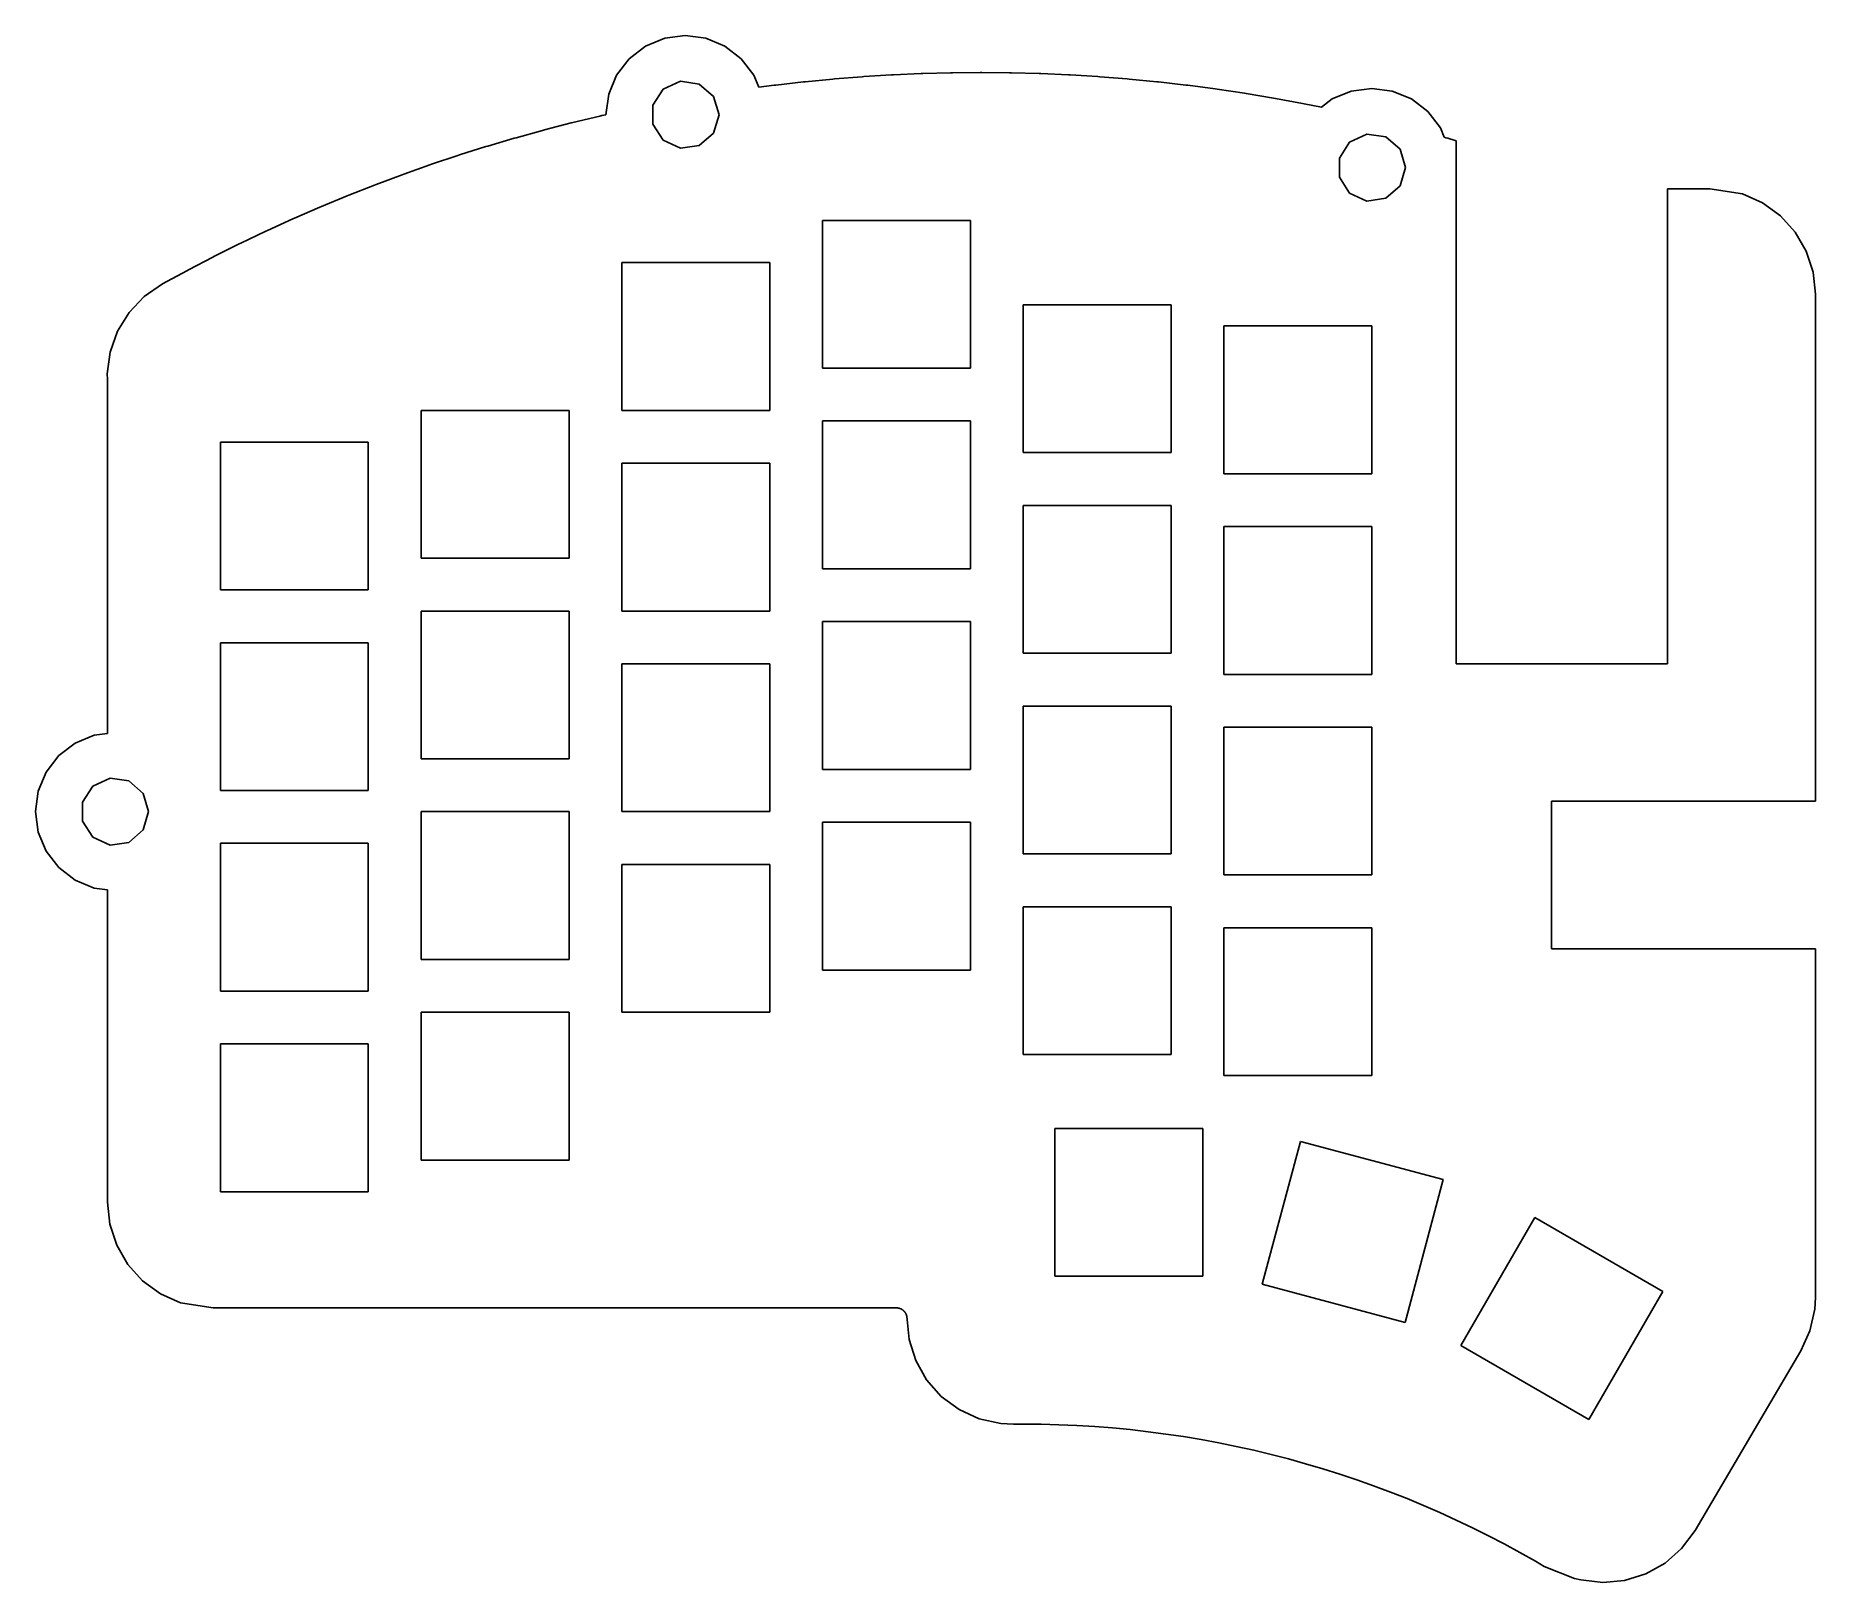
# Model space of a CAD drawing. Header units: metres. Extents: x 6 to 174, y -153 to -6.
import ezdxf

# ---------------------------------------------------------------- set-up
doc = ezdxf.new("R2010")
doc.units = ezdxf.units.M

msp = doc.modelspace()

# ---------------------------------------------------------------- linework, layer by layer
for p, q in [((67, -6.5), (65.0589, -6.7556)), ((68.9411, -6.7556), (67, -6.5)), ((63.25, -7.5048), (61.6967, -8.6967)), ((65.0589, -6.7556), (63.25, -7.5048)), ((70.75, -7.5048), (68.9411, -6.7556)), ((72.3033, -8.6967), (70.75, -7.5048)), ((61.6967, -8.6967), (60.5048, -10.25)), ((73.4952, -10.25), (72.3033, -8.6967)), ((89.3289, -10.1009), (86.7134, -10.2151)), ((89.5033, -10.0948), (89.3289, -10.1009)), ((92.1204, -10.0263), (89.5033, -10.0948)), ((92.2948, -10.0232), (92.1204, -10.0263)), ((94.9127, -10.0004), (92.2948, -10.0232)), ((95.0873, -10.0004), (94.9127, -10.0004)), ((97.7052, -10.0232), (95.0873, -10.0004)), ((97.8796, -10.0263), (97.7052, -10.0232)), ((100.497, -10.0948), (97.8796, -10.0263)), ((100.671, -10.1009), (100.497, -10.0948)), ((103.287, -10.2151), (100.671, -10.1009)), ((60.5048, -10.25), (59.7556, -12.0589)), ((63.9296, -13.0984), (64.9044, -11.5816)), ((64.9044, -11.5816), (66.5446, -10.8326)), ((66.5446, -10.8326), (68.3293, -11.0892)), ((68.3293, -11.0892), (69.692, -12.2699)), ((73.969, -11.3939), (73.4952, -10.25)), ((75.4144, -11.2036), (73.969, -11.3939)), ((75.5875, -11.1824), (75.4144, -11.2036)), ((78.1887, -10.886), (75.5875, -11.1824)), ((78.3623, -10.8678), (78.1887, -10.886)), ((80.9682, -10.6168), (78.3623, -10.8678)), ((81.1421, -10.6016), (80.9682, -10.6168)), ((83.752, -10.3962), (81.1421, -10.6016)), ((83.9261, -10.384), (83.752, -10.3962)), ((86.5391, -10.2242), (83.9261, -10.384)), ((86.7134, -10.2151), (86.5391, -10.2242)), ((103.461, -10.2242), (103.287, -10.2151)), ((106.074, -10.384), (103.461, -10.2242)), ((106.248, -10.3962), (106.074, -10.384)), ((108.858, -10.6016), (106.248, -10.3962)), ((109.032, -10.6168), (108.858, -10.6016)), ((111.638, -10.8678), (109.032, -10.6168)), ((111.811, -10.886), (111.638, -10.8678)), ((114.412, -11.1824), (111.811, -10.886)), ((114.586, -11.2036), (114.412, -11.1824)), ((117.181, -11.5453), (114.586, -11.2036)), ((117.354, -11.5696), (117.181, -11.5453)), ((119.943, -11.9566), (117.354, -11.5696)), ((130.059, -11.7556), (128.25, -12.5048)), ((132, -11.5), (130.059, -11.7556)), ((133.941, -11.7556), (132, -11.5)), ((135.75, -12.5048), (133.941, -11.7556)), ((59.7556, -12.0589), (59.5012, -13.991)), ((63.9296, -14.9015), (63.9296, -13.0984)), ((69.692, -12.2699), (70.2, -14)), ((120.116, -11.9839), (119.943, -11.9566)), ((122.698, -12.416), (120.116, -11.9839)), ((122.87, -12.4463), (122.698, -12.416)), ((125.444, -12.9234), (122.87, -12.4463)), ((125.615, -12.9567), (125.444, -12.9234)), ((127.232, -13.2857), (125.615, -12.9567)), ((128.25, -12.5048), (127.232, -13.2857)), ((137.303, -13.6967), (135.75, -12.5048)), ((56.2079, -14.7742), (53.6733, -15.4297)), ((56.3773, -14.7319), (56.2079, -14.7742)), ((58.9229, -14.1208), (56.3773, -14.7319)), ((59.0929, -14.0815), (58.9229, -14.1208)), ((59.5012, -13.991), (59.0929, -14.0815)), ((64.9044, -16.4184), (63.9296, -14.9015)), ((70.2, -14), (69.692, -15.73)), ((138.495, -15.25), (137.303, -13.6967)), ((50.8143, -16.2225), (48.3041, -16.9661)), ((50.982, -16.1745), (50.8143, -16.2225)), ((53.5047, -15.4748), (50.982, -16.1745)), ((53.6733, -15.4297), (53.5047, -15.4748)), ((66.5446, -17.1674), (64.9044, -16.4184)), ((69.692, -15.73), (68.3293, -16.9108)), ((128.93, -18.0984), (129.904, -16.5816)), ((129.904, -16.5816), (131.545, -15.8326)), ((131.545, -15.8326), (133.329, -16.0892)), ((133.329, -16.0892), (134.692, -17.2699)), ((138.86, -16.1306), (138.495, -15.25)), ((139.018, -16.1745), (138.86, -16.1306)), ((139.186, -16.2225), (139.018, -16.1745)), ((140, -16.4637), (139.186, -16.2225)), ((140, -66), (140, -16.4637)), ((45.4744, -17.8583), (42.9917, -18.689)), ((45.6404, -17.8044), (45.4744, -17.8583)), ((48.1372, -17.0171), (45.6404, -17.8044)), ((48.3041, -16.9661), (48.1372, -17.0171)), ((68.3293, -16.9108), (66.5446, -17.1674)), ((128.93, -19.9015), (128.93, -18.0984)), ((134.692, -17.2699), (135.2, -19)), ((40.1949, -19.6794), (37.7428, -20.5962)), ((40.3589, -19.6197), (40.1949, -19.6794)), ((42.8267, -18.7458), (40.3589, -19.6197)), ((42.9917, -18.689), (42.8267, -18.7458)), ((129.904, -21.4184), (128.93, -19.9015)), ((135.2, -19), (134.692, -20.73)), ((34.9822, -21.6836), (32.5635, -22.6855)), ((35.144, -21.6183), (34.9822, -21.6836)), ((37.5798, -20.6588), (35.144, -21.6183)), ((37.7428, -20.5962), (37.5798, -20.6588)), ((131.545, -22.1674), (129.904, -21.4184)), ((134.692, -20.73), (133.329, -21.9108)), ((164, -21), (160, -21)), ((160, -21), (160, -66)), ((167.09, -21.4894), (164, -21)), ((169, -22.3398), (167.09, -21.4894)), ((32.4029, -22.7537), (30.002, -23.7976)), ((32.5635, -22.6855), (32.4029, -22.7537)), ((133.329, -21.9108), (131.545, -22.1674)), ((170.691, -23.5686), (169, -22.3398)), ((172.09, -25.1221), (170.691, -23.5686)), ((27.3021, -25.028), (24.9392, -26.1551)), ((27.4604, -24.9542), (27.3021, -25.028)), ((29.8426, -23.8686), (27.4604, -24.9542)), ((30.002, -23.7976), (29.8426, -23.8686)), ((80, -38), (80, -24)), ((80, -24), (94, -24)), ((94, -24), (94, -38)), ((173.135, -26.9326), (172.09, -25.1221)), ((24.7824, -26.2316), (22.4395, -27.3997)), ((24.9392, -26.1551), (24.7824, -26.2316)), ((173.781, -28.9209), (173.135, -26.9326)), ((22.284, -27.4789), (19.9618, -28.6877)), ((22.4395, -27.3997), (22.284, -27.4789)), ((61, -42), (61, -28)), ((61, -28), (75, -28)), ((75, -28), (75, -42)), ((17.5069, -30.0189), (15.7841, -31.203)), ((19.8076, -28.7697), (17.5069, -30.0189)), ((19.9618, -28.6877), (19.8076, -28.7697)), ((174, -31), (173.781, -28.9209)), ((15.7841, -31.203), (14.345, -32.7195)), ((99, -46), (99, -32)), ((99, -32), (113, -32)), ((113, -32), (113, -46)), ((174, -79), (174, -31)), ((14.345, -32.7195), (13.2527, -34.502)), ((13.2527, -34.502), (12.5549, -36.4726)), ((118, -48), (118, -34)), ((118, -34), (132, -34)), ((132, -34), (132, -48)), ((12.5549, -36.4726), (12.282, -38.5453)), ((12.282, -38.5453), (12.32, -39.0281)), ((94, -38), (80, -38)), ((12.32, -39.0281), (12.32, -72.5895)), ((42, -56), (42, -42)), ((42, -42), (56, -42)), ((56, -42), (56, -56)), ((75, -42), (61, -42)), ((80, -57), (80, -43)), ((80, -43), (94, -43)), ((94, -43), (94, -57)), ((23, -59), (23, -45)), ((23, -45), (37, -45)), ((37, -45), (37, -59)), ((61, -61), (61, -47)), ((61, -47), (75, -47)), ((75, -47), (75, -61)), ((113, -46), (99, -46)), ((132, -48), (118, -48)), ((99, -65), (99, -51)), ((99, -51), (113, -51)), ((113, -51), (113, -65)), ((118, -67), (118, -53)), ((118, -53), (132, -53)), ((132, -53), (132, -67)), ((56, -56), (42, -56)), ((94, -57), (80, -57)), ((37, -59), (23, -59)), ((42, -75), (42, -61)), ((42, -61), (56, -61)), ((56, -61), (56, -75)), ((75, -61), (61, -61)), ((80, -76), (80, -62)), ((80, -62), (94, -62)), ((94, -62), (94, -76)), ((23, -78), (23, -64)), ((23, -64), (37, -64)), ((37, -64), (37, -78)), ((113, -65), (99, -65)), ((61, -80), (61, -66)), ((61, -66), (75, -66)), ((75, -66), (75, -80)), ((132, -67), (118, -67)), ((160, -66), (140, -66)), ((99, -84), (99, -70)), ((99, -70), (113, -70)), ((113, -70), (113, -84)), ((118, -86), (118, -72)), ((118, -72), (132, -72)), ((132, -72), (132, -86)), ((9.25, -73.5048), (7.6967, -74.6967)), ((11.0589, -72.7556), (9.25, -73.5048)), ((12.32, -72.5895), (11.0589, -72.7556)), ((7.6967, -74.6967), (6.5048, -76.25)), ((56, -75), (42, -75)), ((6.5048, -76.25), (5.7556, -78.0589)), ((10.9044, -77.5816), (12.5446, -76.8326)), ((12.5446, -76.8326), (14.3293, -77.0892)), ((14.3293, -77.0892), (15.692, -78.2699)), ((94, -76), (80, -76)), ((5.7556, -78.0589), (5.5, -80)), ((9.9296, -79.0984), (10.9044, -77.5816)), ((9.9296, -80.9015), (9.9296, -79.0984)), ((15.692, -78.2699), (16.2, -80)), ((37, -78), (23, -78)), ((149, -93), (149, -79)), ((149, -79), (174, -79)), ((5.5, -80), (5.7556, -81.9411)), ((16.2, -80), (15.692, -81.73)), ((42, -94), (42, -80)), ((42, -80), (56, -80)), ((56, -80), (56, -94)), ((75, -80), (61, -80)), ((5.7556, -81.9411), (6.5048, -83.75)), ((10.9044, -82.4184), (9.9296, -80.9015)), ((12.5446, -83.1674), (10.9044, -82.4184)), ((15.692, -81.73), (14.3293, -82.9108)), ((80, -95), (80, -81)), ((80, -81), (94, -81)), ((94, -81), (94, -95)), ((6.5048, -83.75), (7.6967, -85.3033)), ((14.3293, -82.9108), (12.5446, -83.1674)), ((23, -97), (23, -83)), ((23, -83), (37, -83)), ((37, -83), (37, -97)), ((113, -84), (99, -84)), ((7.6967, -85.3033), (9.25, -86.4952)), ((61, -99), (61, -85)), ((61, -85), (75, -85)), ((75, -85), (75, -99)), ((9.25, -86.4952), (11.0589, -87.2444)), ((11.0589, -87.2444), (12.32, -87.4105)), ((12.32, -87.4105), (12.32, -117)), ((132, -86), (118, -86)), ((99, -103), (99, -89)), ((99, -89), (113, -89)), ((113, -89), (113, -103)), ((118, -105), (118, -91)), ((118, -91), (132, -91)), ((132, -91), (132, -105)), ((56, -94), (42, -94)), ((174, -93), (149, -93)), ((174, -126), (174, -93)), ((94, -95), (80, -95)), ((37, -97), (23, -97)), ((42, -113), (42, -99)), ((42, -99), (56, -99)), ((56, -99), (56, -113)), ((75, -99), (61, -99)), ((23, -116), (23, -102)), ((23, -102), (37, -102)), ((37, -102), (37, -116)), ((113, -103), (99, -103)), ((132, -105), (118, -105)), ((102, -124), (102, -110)), ((102, -110), (116, -110)), ((116, -110), (116, -124)), ((121.627, -124.75), (125.25, -111.227)), ((125.25, -111.227), (138.773, -114.85)), ((56, -113), (42, -113)), ((37, -116), (23, -116)), ((138.773, -114.85), (135.15, -128.373)), ((12.32, -117), (12.5385, -119.079)), ((12.5385, -119.079), (13.1845, -121.067)), ((140.438, -130.562), (147.438, -118.438)), ((147.438, -118.438), (159.562, -125.438)), ((13.1845, -121.067), (14.2298, -122.878)), ((14.2298, -122.878), (15.6287, -124.431)), ((15.6287, -124.431), (17.32, -125.66)), ((116, -124), (102, -124)), ((17.32, -125.66), (19.2298, -126.511)), ((135.15, -128.373), (121.627, -124.75)), ((159.562, -125.438), (152.562, -137.562)), ((173.936, -127.126), (174, -126)), ((19.2298, -126.511), (22.32, -127)), ((22.32, -127), (87.0435, -127)), ((87.0435, -127), (87.1047, -127.006)), ((87.1047, -127.006), (87.1218, -127.008)), ((87.1218, -127.008), (87.1388, -127.01)), ((87.1388, -127.01), (87.1563, -127.013)), ((87.1563, -127.013), (87.1738, -127.016)), ((87.1738, -127.016), (87.191, -127.019)), ((87.191, -127.019), (87.2075, -127.022)), ((87.2075, -127.022), (87.2251, -127.026)), ((87.2251, -127.026), (87.2422, -127.03)), ((87.2422, -127.03), (87.2587, -127.034)), ((87.2587, -127.034), (87.2757, -127.039)), ((87.2757, -127.039), (87.2917, -127.044)), ((87.2917, -127.044), (87.3092, -127.049)), ((87.3092, -127.049), (87.3251, -127.055)), ((87.3251, -127.055), (87.342, -127.061)), ((87.342, -127.061), (87.3582, -127.067)), ((87.3582, -127.067), (87.3752, -127.073)), ((87.3752, -127.073), (87.39, -127.08)), ((87.39, -127.08), (87.4062, -127.087)), ((87.4062, -127.087), (87.4227, -127.094)), ((87.4227, -127.094), (87.4388, -127.102)), ((87.4388, -127.102), (87.4536, -127.109)), ((87.4536, -127.109), (87.469, -127.117)), ((87.469, -127.117), (87.4844, -127.126)), ((87.4844, -127.126), (87.5003, -127.135)), ((87.5003, -127.135), (87.5145, -127.143)), ((87.5145, -127.143), (87.5297, -127.152)), ((87.5297, -127.152), (87.5443, -127.162)), ((87.5443, -127.162), (87.5592, -127.171)), ((87.5592, -127.171), (87.5731, -127.181)), ((87.5731, -127.181), (87.588, -127.192)), ((87.588, -127.192), (87.6013, -127.201)), ((87.6013, -127.201), (87.6152, -127.212)), ((87.6152, -127.212), (87.6296, -127.224)), ((87.6296, -127.224), (87.6424, -127.234)), ((87.6424, -127.234), (87.6553, -127.245)), ((87.6553, -127.245), (87.6692, -127.257)), ((87.6692, -127.257), (87.6814, -127.269)), ((87.6814, -127.269), (87.6946, -127.281)), ((87.6946, -127.281), (87.7068, -127.293)), ((87.7068, -127.293), (87.7188, -127.305)), ((87.7188, -127.305), (87.7314, -127.319)), ((87.7314, -127.319), (87.7425, -127.331)), ((87.7425, -127.331), (87.7549, -127.345)), ((87.7549, -127.345), (87.7658, -127.358)), ((87.7658, -127.358), (87.7764, -127.37)), ((87.7764, -127.37), (87.7878, -127.385)), ((87.7878, -127.385), (87.7986, -127.399)), ((87.7986, -127.399), (87.8084, -127.412)), ((87.8084, -127.412), (87.819, -127.427)), ((87.819, -127.427), (87.8286, -127.441)), ((87.8286, -127.441), (87.8384, -127.456)), ((87.8384, -127.456), (87.8477, -127.47)), ((87.8477, -127.47), (87.8571, -127.486)), ((87.8571, -127.486), (87.8654, -127.5)), ((87.8654, -127.5), (87.8744, -127.516)), ((87.8744, -127.516), (87.8828, -127.531)), ((87.8828, -127.531), (87.8908, -127.546)), ((87.8908, -127.546), (87.8981, -127.561)), ((87.8981, -127.561), (87.9058, -127.577)), ((87.9058, -127.577), (87.9134, -127.594)), ((87.9134, -127.594), (87.9204, -127.61)), ((87.9204, -127.61), (87.9265, -127.625)), ((87.9265, -127.625), (87.9332, -127.642)), ((87.9332, -127.642), (87.9393, -127.658)), ((87.9393, -127.658), (87.9453, -127.675)), ((87.9453, -127.675), (87.9506, -127.691)), ((87.9506, -127.691), (87.9561, -127.708)), ((87.9561, -127.708), (87.9608, -127.724)), ((87.9608, -127.724), (87.9656, -127.741)), ((87.9656, -127.741), (87.9698, -127.758)), ((87.9698, -127.758), (87.9739, -127.775)), ((87.9739, -127.775), (87.9778, -127.793)), ((87.9778, -127.793), (87.9812, -127.809)), ((87.9812, -127.809), (87.9844, -127.826)), ((87.9844, -127.826), (87.9873, -127.844)), ((87.9873, -127.844), (87.9899, -127.861)), ((87.9899, -127.861), (87.9922, -127.878)), ((87.9922, -127.878), (87.9942, -127.896)), ((87.9942, -127.896), (87.9958, -127.913)), ((87.9958, -127.913), (87.9972, -127.93)), ((87.9972, -127.93), (87.9982, -127.948)), ((87.9982, -127.948), (87.999, -127.965)), ((87.999, -127.965), (87.9995, -127.983)), ((87.9995, -127.983), (88.0004, -128.087)), ((173.485, -129.167), (173.936, -127.126)), ((88.0004, -128.087), (88.0163, -128.087)), ((88.0163, -128.087), (88.2007, -130.002)), ((172.619, -131.07), (173.485, -129.167)), ((88.2007, -130.002), (88.8293, -131.996)), ((152.562, -137.562), (140.438, -130.562)), ((162.619, -148.07), (172.619, -131.07)), ((88.8293, -131.996), (89.8587, -133.816)), ((89.8587, -133.816), (91.2439, -135.381)), ((91.2439, -135.381), (92.9244, -136.625)), ((92.9244, -136.625), (94.8267, -137.492)), ((94.8267, -137.492), (96.8678, -137.944)), ((96.8678, -137.944), (98.0872, -138.008)), ((98.0872, -138.008), (98.9999, -138)), ((98.9999, -138), (100.692, -138.015)), ((100.692, -138.015), (102.386, -138.059)), ((102.386, -138.059), (104.076, -138.133)), ((104.076, -138.133), (105.767, -138.237)), ((105.767, -138.237), (107.454, -138.369)), ((107.454, -138.369), (109.139, -138.532)), ((109.139, -138.532), (110.821, -138.723)), ((110.821, -138.723), (112.5, -138.944)), ((112.5, -138.944), (114.174, -139.195)), ((114.174, -139.195), (115.844, -139.474)), ((115.844, -139.474), (117.509, -139.783)), ((117.509, -139.783), (119.167, -140.12)), ((119.167, -140.12), (120.821, -140.487)), ((120.821, -140.487), (122.467, -140.882)), ((122.467, -140.882), (124.105, -141.305)), ((124.105, -141.305), (125.737, -141.758)), ((125.737, -141.758), (127.36, -142.239)), ((127.36, -142.239), (128.974, -142.748)), ((128.974, -142.748), (130.58, -143.285)), ((130.58, -143.285), (132.176, -143.85)), ((132.176, -143.85), (133.762, -144.443)), ((133.762, -144.443), (135.336, -145.063)), ((135.336, -145.063), (136.901, -145.711)), ((136.901, -145.711), (138.453, -146.386)), ((138.453, -146.386), (139.994, -147.088)), ((139.994, -147.088), (141.522, -147.818)), ((141.522, -147.818), (143.036, -148.572)), ((161.337, -149.795), (162.619, -148.07)), ((143.036, -148.572), (144.539, -149.355)), ((144.539, -149.355), (146.026, -150.162)), ((159.764, -151.172), (161.337, -149.795)), ((146.026, -150.162), (147.5, -150.996)), ((147.5, -150.996), (148.32, -151.479)), ((148.32, -151.479), (151.179, -152.614)), ((157.939, -152.192), (159.764, -151.172)), ((151.179, -152.614), (151.784, -152.751)), ((151.784, -152.751), (153.86, -152.999)), ((153.86, -152.999), (155.942, -152.81)), ((155.942, -152.81), (157.939, -152.192))]:
    msp.add_line(p, q)

doc.saveas('drawing.dxf')
